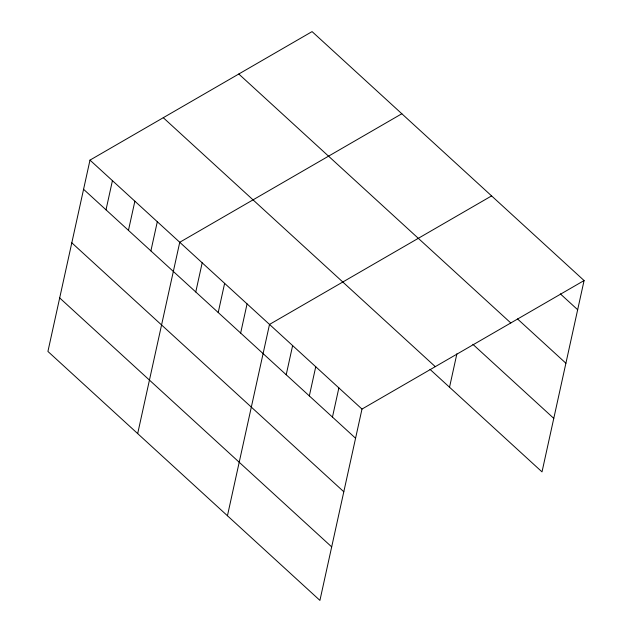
<?xml version="1.0" encoding="UTF-8"?>
<svg xmlns="http://www.w3.org/2000/svg" width="632" height="632" viewBox="0 0 632 632"><rect width="100%" height="100%" fill="white"/><g stroke="black" fill="none" stroke-linecap="round" stroke-linejoin="round"><path stroke-width="0.95" d="M89.989 160.117L47.921 351.447L319.918 600.4L361.986 409.07L584.079 280.553L312.082 31.6L89.989 160.117L361.986 409.07M106.01 209.832L112.425 180.657M128.454 230.372L134.869 201.197M150.89 250.912L157.305 221.737M137.681 433.599L179.749 242.269L401.841 113.752M195.77 291.984L202.185 262.809M218.214 312.524L224.629 283.349M240.65 333.064L247.065 303.889M227.441 515.759L269.508 324.429L491.601 195.904M286.209 374.76L292.624 345.586M309.332 395.924L315.747 366.75M332.456 417.088L338.87 387.906M449.534 387.234L456.889 353.794M584.079 280.553L542.011 471.883L429.989 369.349M560.323 293.856L577.664 309.727M517.497 318.931L565.901 363.234M238.785 74.015L510.79 322.96M472.862 344.306L553.782 418.368M163.277 117.71L435.282 366.655M83.574 189.292L355.571 438.245M71.803 242.807L343.808 491.759M59.684 297.941L331.682 546.885"/></g></svg>
